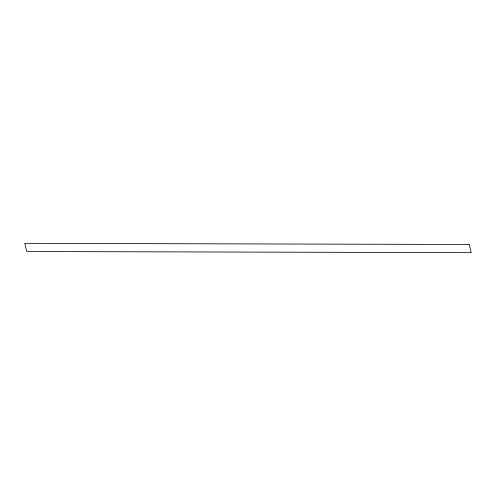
<?xml version="1.0" encoding="UTF-8"?>
<svg xmlns="http://www.w3.org/2000/svg" width="496" height="496" viewBox="0 0 496 496"><rect width="100%" height="100%" fill="white"/><g stroke="black" fill="none" stroke-linecap="round" stroke-linejoin="round"><path stroke-width="0.74" d="M469.253 244.497L24.8 243.325L26.747 251.503L471.2 252.675L469.253 244.497"/></g></svg>
